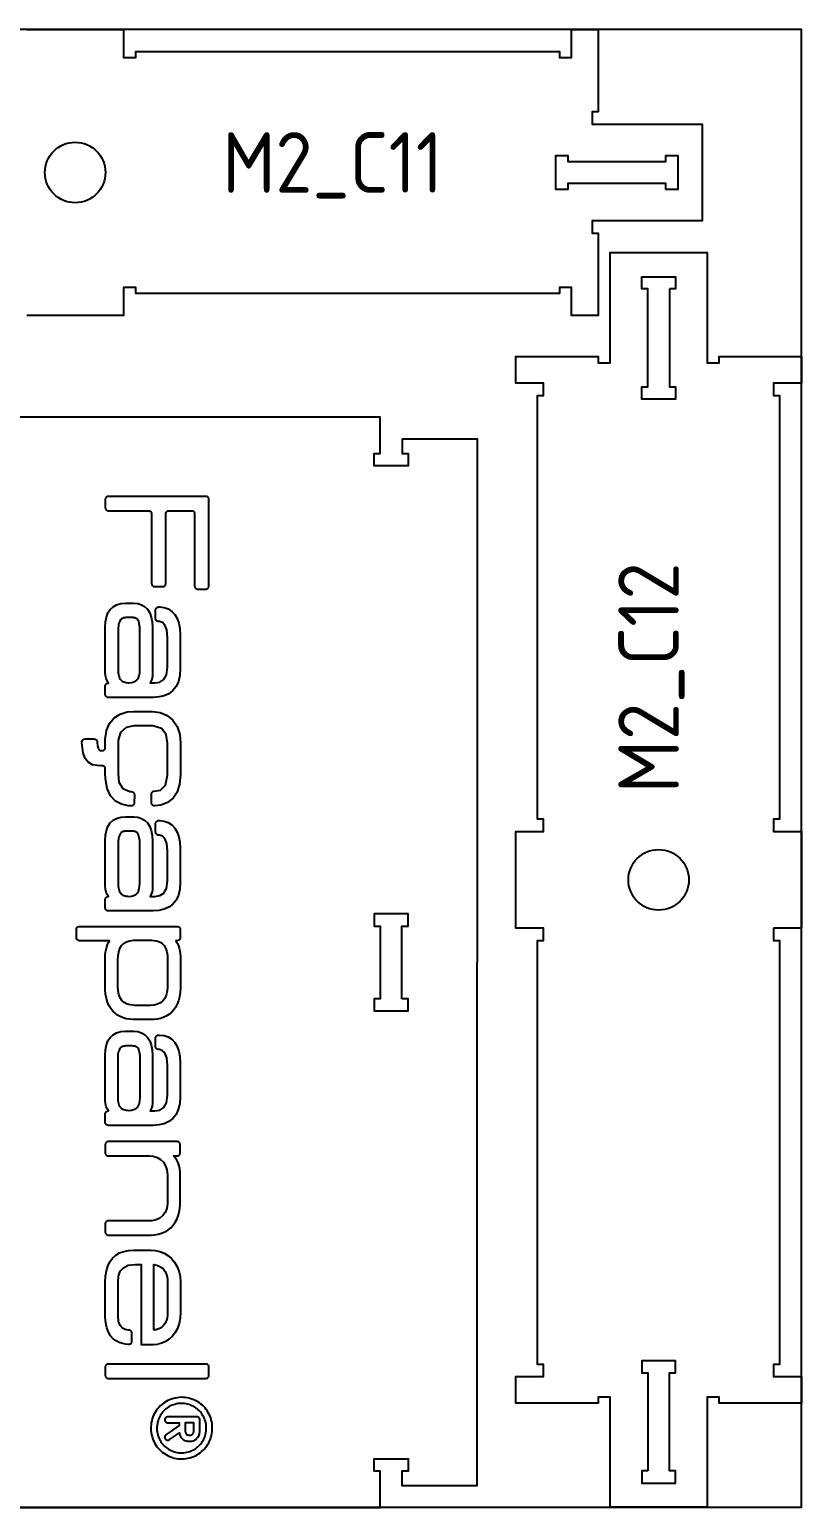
# Model space of a CAD drawing. Header units: millimetres. Extents: x -18174 to 50972, y 6312 to 16778.
# Drawn here: x -3005 to -2368, y 7632 to 8853 of the extents above; entities that cross this region are included whole.
import ezdxf

# ---------------------------------------------------------------- set-up
doc = ezdxf.new("R2010")
doc.units = ezdxf.units.MM
doc.header["$MEASUREMENT"] = 0
for name, color, linetype in [("freeeswerk_LOGO'S_halve dikte plaat", 6, 'Continuous'), ('freeswerk_CODES', 50, 'Continuous'), ('freeswerk_ELEMENTEN', 7, 'Continuous'), ('freeswerk_PLATEN', 3, 'Continuous')]:
    doc.layers.add(name, color=color, linetype=linetype)

msp = doc.modelspace()

# ---------------------------------------------------------------- linework, layer by layer
for centre in [(-2967.7, 8734.5), (-2485.7, 8150.5)]:
    msp.add_circle(centre, 25)
at = {"layer": "freeeswerk_LOGO'S_halve dikte plaat"}
for points in [[(-2870.9, 8455.2), (-2870.5, 8455.1), (-2870.3, 8454.9), (-2870, 8454.8), (-2869.7, 8454.5), (-2869.5, 8454.3), (-2869.3, 8454), (-2869.2, 8453.7), (-2869.1, 8453.4), (-2869, 8453.1), (-2869, 8452.8), (-2869, 8393.1), (-2869, 8392.8), (-2868.9, 8392.5), (-2868.8, 8392.2), (-2868.7, 8391.9), (-2868.5, 8391.6), (-2868.3, 8391.3), (-2868, 8391.1), (-2867.8, 8391), (-2867.5, 8390.8), (-2867.2, 8390.7), (-2866.8, 8390.6), (-2866.5, 8390.6), (-2859.7, 8390.6), (-2859.3, 8390.6), (-2859, 8390.7), (-2858.7, 8390.8), (-2858.4, 8391), (-2858.1, 8391.1), (-2857.9, 8391.3), (-2857.7, 8391.6), (-2857.5, 8391.9), (-2857.4, 8392.2), (-2857.3, 8392.5), (-2857.2, 8392.8), (-2857.2, 8393.1), (-2857.2, 8464.6), (-2857.2, 8464.9), (-2857.3, 8465.3), (-2857.4, 8465.6), (-2857.5, 8465.9), (-2857.7, 8466.1), (-2857.9, 8466.4), (-2858.1, 8466.6), (-2858.4, 8466.8), (-2858.7, 8466.9), (-2859, 8467), (-2859.3, 8467.1), (-2859.7, 8467.1), (-2940.3, 8467.1), (-2940.6, 8467.1), (-2941, 8467), (-2941.3, 8466.9), (-2941.6, 8466.8), (-2941.8, 8466.6), (-2942.1, 8466.4), (-2942.3, 8466.1), (-2942.5, 8465.9), (-2942.6, 8465.6), (-2942.7, 8465.3), (-2942.8, 8465), (-2942.8, 8464.6), (-2942.8, 8457.8), (-2942.8, 8457.5), (-2942.7, 8457.1), (-2942.6, 8456.8), (-2942.5, 8456.5), (-2942.3, 8456.3), (-2942.1, 8456), (-2941.8, 8455.8), (-2941.6, 8455.6), (-2941.3, 8455.5), (-2941, 8455.4), (-2940.6, 8455.3), (-2940.3, 8455.3), (-2907.1, 8455.3), (-2906.8, 8455.3), (-2906.5, 8455.2), (-2906.1, 8455.1), (-2905.9, 8454.9), (-2905.6, 8454.8), (-2905.3, 8454.5), (-2905.1, 8454.3), (-2904.9, 8454), (-2904.8, 8453.7), (-2904.7, 8453.4), (-2904.6, 8453.1), (-2904.6, 8452.8), (-2904.6, 8395.1), (-2904.6, 8394.8), (-2904.5, 8394.5), (-2904.4, 8394.2), (-2904.3, 8393.9), (-2904.1, 8393.6), (-2903.9, 8393.4), (-2903.6, 8393.2), (-2903.4, 8393), (-2903.1, 8392.8), (-2902.8, 8392.7), (-2902.4, 8392.7), (-2902.1, 8392.6), (-2895.3, 8392.6), (-2894.9, 8392.7), (-2894.6, 8392.7), (-2894.3, 8392.8), (-2894, 8393), (-2893.7, 8393.2), (-2893.5, 8393.4), (-2893.3, 8393.6), (-2893.1, 8393.9), (-2893, 8394.2), (-2892.9, 8394.5), (-2892.8, 8394.8), (-2892.8, 8395.1), (-2892.8, 8452.8), (-2892.7, 8453.1), (-2892.7, 8453.4), (-2892.6, 8453.7), (-2892.4, 8454), (-2892.2, 8454.3), (-2892, 8454.6), (-2891.8, 8454.8), (-2891.5, 8454.9), (-2891.2, 8455.1), (-2890.9, 8455.2), (-2890.6, 8455.3), (-2890.3, 8455.3), (-2871.5, 8455.3), (-2871.2, 8455.3)], [(-2894.1, 8302.5), (-2898.4, 8301.5), (-2903.2, 8301.2), (-2940.3, 8301.2), (-2940.6, 8301.2), (-2941, 8301.2), (-2941.3, 8301.4), (-2941.6, 8301.5), (-2941.8, 8301.7), (-2942.1, 8301.9), (-2942.3, 8302.1), (-2942.5, 8302.4), (-2942.6, 8302.7), (-2942.7, 8303), (-2942.8, 8303.3), (-2942.8, 8303.7), (-2942.8, 8310.5), (-2942.8, 8310.8), (-2942.7, 8311.2), (-2942.6, 8311.5), (-2942.5, 8311.8), (-2942.3, 8312), (-2942.1, 8312.3), (-2941.8, 8312.5), (-2941.6, 8312.7), (-2941.3, 8312.8), (-2941, 8312.9), (-2940.6, 8313), (-2940.3, 8313), (-2941.3, 8314.7), (-2942.1, 8316.7), (-2942.6, 8319), (-2942.8, 8321.9), (-2942.8, 8359.2), (-2942.6, 8363.6), (-2941.9, 8367.5), (-2940.6, 8370.9), (-2938.8, 8373.8), (-2936.4, 8376), (-2933.5, 8377.6), (-2930.1, 8378.6), (-2926.2, 8378.9), (-2919.1, 8378.9), (-2915.9, 8378.6), (-2912.9, 8377.6), (-2910.3, 8376.1), (-2908, 8373.9), (-2906.1, 8371), (-2904.8, 8367.5), (-2904, 8363.5), (-2903.7, 8358.8), (-2903.7, 8322.3), (-2903.8, 8319.5), (-2904.2, 8317), (-2904.9, 8314.9), (-2905.7, 8313.1), (-2901.9, 8313.1), (-2897.8, 8313.8), (-2894.5, 8315.9), (-2892.3, 8319.8), (-2891.4, 8325.8), (-2891.4, 8350.7), (-2892, 8356.9), (-2893.5, 8360.9), (-2895.6, 8363), (-2898.1, 8363.7), (-2898.7, 8363.7), (-2899, 8363.7), (-2899.3, 8363.8), (-2899.6, 8363.9), (-2899.9, 8364), (-2900.2, 8364.2), (-2900.4, 8364.4), (-2900.7, 8364.7), (-2900.8, 8364.9), (-2901, 8365.2), (-2901.1, 8365.5), (-2901.2, 8365.9), (-2901.2, 8366.2), (-2901.2, 8373.3), (-2901.2, 8373.6), (-2901.1, 8373.9), (-2901, 8374.2), (-2900.8, 8374.5), (-2900.7, 8374.8), (-2900.4, 8375), (-2900.2, 8375.2), (-2899.9, 8375.4), (-2899.6, 8375.6), (-2899.3, 8375.7), (-2899, 8375.7), (-2898.7, 8375.8), (-2898.1, 8375.8), (-2894.3, 8375.4), (-2890.9, 8374.2), (-2887.9, 8372.2), (-2885.4, 8369.5), (-2883.4, 8366.2), (-2882, 8362.3), (-2881.2, 8357.9), (-2880.9, 8353), (-2880.9, 8325), (-2881.3, 8319.2), (-2882.4, 8314.3), (-2884.3, 8310.1), (-2887, 8306.8), (-2890.2, 8304.2)], [(-2929.5, 8315.1), (-2928.9, 8314.6), (-2928.2, 8314.2), (-2927.4, 8313.9), (-2926.5, 8313.6), (-2925.5, 8313.4), (-2924.5, 8313.3), (-2923.3, 8313.2), (-2921, 8313.4), (-2919.2, 8313.9), (-2917.7, 8314.8), (-2916.5, 8315.9), (-2915.5, 8317.4), (-2914.9, 8319.3), (-2914.4, 8321.5), (-2914.2, 8324.2), (-2914.2, 8325.6), (-2914.2, 8356), (-2914.2, 8357.5), (-2914.3, 8359.1), (-2914.5, 8360.5), (-2914.7, 8361.8), (-2914.9, 8362.8), (-2915.2, 8363.8), (-2915.6, 8364.5), (-2915.9, 8365.1), (-2916.3, 8365.6), (-2916.8, 8366), (-2917.2, 8366.3), (-2917.8, 8366.5), (-2918.4, 8366.7), (-2919.1, 8366.9), (-2919.8, 8367), (-2920.7, 8367), (-2921.2, 8367), (-2925.3, 8367), (-2925.8, 8367), (-2926.6, 8366.9), (-2927.3, 8366.8), (-2928, 8366.7), (-2928.6, 8366.4), (-2929.1, 8366.1), (-2929.6, 8365.8), (-2930, 8365.3), (-2930.5, 8364.8), (-2930.9, 8364.2), (-2931.2, 8363.4), (-2931.5, 8362.4), (-2931.8, 8361.3), (-2932, 8360.1), (-2932.2, 8358.7), (-2932.3, 8357.1), (-2932.3, 8355.7), (-2932.3, 8324.2), (-2932.2, 8322.7), (-2932.1, 8321.3), (-2931.9, 8320.1), (-2931.7, 8319), (-2931.3, 8318), (-2931, 8317.1), (-2930.5, 8316.3), (-2930, 8315.7)], [(-2903.7, 8289.5), (-2897.5, 8288.6), (-2891.8, 8286.2), (-2887.1, 8282.4), (-2883.5, 8277.2), (-2881.3, 8270.5), (-2880.7, 8263.4), (-2880.7, 8237.2), (-2881.4, 8229.5), (-2883.5, 8223), (-2886.8, 8218), (-2891.3, 8214.3), (-2896.8, 8212.1), (-2902, 8211.7), (-2902.4, 8211.7), (-2902.7, 8211.7), (-2903.1, 8211.8), (-2903.4, 8212), (-2903.7, 8212.1), (-2903.9, 8212.4), (-2904.2, 8212.6), (-2904.4, 8212.9), (-2904.5, 8213.2), (-2904.6, 8213.5), (-2904.7, 8213.8), (-2904.7, 8214.2), (-2904.7, 8221.2), (-2904.7, 8221.5), (-2904.7, 8221.8), (-2904.6, 8222), (-2904.5, 8222.3), (-2904.3, 8222.6), (-2904.1, 8222.8), (-2903.9, 8223), (-2903.7, 8223.2), (-2903.5, 8223.4), (-2903.2, 8223.5), (-2902.9, 8223.6), (-2902.6, 8223.6), (-2897.2, 8224.5), (-2893.1, 8228.6), (-2891.4, 8236.9), (-2891.3, 8243.5), (-2891.3, 8263.4), (-2892.5, 8270.5), (-2896.4, 8275.5), (-2903.5, 8277.6), (-2907.7, 8277.7), (-2919.3, 8277.7), (-2925.5, 8276.4), (-2930.2, 8272.1), (-2932.2, 8265.8), (-2932.3, 8259.8), (-2932.3, 8238.4), (-2931.5, 8231.3), (-2928.3, 8225.8), (-2922.5, 8223.5), (-2921.2, 8223.4), (-2920.9, 8223.4), (-2920.6, 8223.3), (-2920.3, 8223.2), (-2920, 8223), (-2919.8, 8222.8), (-2919.5, 8222.6), (-2919.3, 8222.4), (-2919.1, 8222.1), (-2919, 8221.8), (-2918.9, 8221.5), (-2918.9, 8221.2), (-2918.8, 8220.9), (-2918.9, 8214), (-2919, 8213.7), (-2919, 8213.4), (-2919.1, 8213.1), (-2919.3, 8212.8), (-2919.5, 8212.5), (-2919.7, 8212.3), (-2920, 8212), (-2920.3, 8211.9), (-2920.6, 8211.7), (-2920.9, 8211.6), (-2921.2, 8211.6), (-2921.5, 8211.6), (-2924, 8211.7), (-2929.4, 8212.9), (-2934.3, 8215.6), (-2938.4, 8219.9), (-2941.2, 8226), (-2942.7, 8234), (-2942.8, 8238.6), (-2942.8, 8242.2), (-2942.8, 8242.5), (-2942.9, 8242.8), (-2943, 8243.1), (-2943.2, 8243.4), (-2943.3, 8243.7), (-2943.6, 8244), (-2943.8, 8244.2), (-2944.1, 8244.4), (-2944.4, 8244.5), (-2944.7, 8244.6), (-2945, 8244.7), (-2945.3, 8244.7), (-2946.5, 8244.7), (-2949.2, 8244.8), (-2953.3, 8245.6), (-2956.9, 8247.6), (-2959.5, 8250.8), (-2961.2, 8255.4), (-2962, 8261.4), (-2962.1, 8264.3), (-2962.1, 8264.6), (-2962, 8265), (-2961.9, 8265.3), (-2961.8, 8265.6), (-2961.6, 8265.9), (-2961.4, 8266.1), (-2961.1, 8266.3), (-2960.9, 8266.5), (-2960.6, 8266.7), (-2960.3, 8266.8), (-2959.9, 8266.8), (-2959.6, 8266.9), (-2952, 8266.9), (-2951.6, 8266.8), (-2951.3, 8266.8), (-2951, 8266.7), (-2950.7, 8266.5), (-2950.5, 8266.3), (-2950.2, 8266.1), (-2950, 8265.9), (-2949.8, 8265.6), (-2949.7, 8265.3), (-2949.6, 8265), (-2949.5, 8264.7), (-2949.5, 8264.4), (-2949.5, 8263.9), (-2949.2, 8261.1), (-2948.8, 8259.2), (-2948.2, 8258.1), (-2947.6, 8257.6), (-2946.8, 8257.3), (-2945.8, 8257.2), (-2945.3, 8257.2), (-2945, 8257.3), (-2944.7, 8257.3), (-2944.4, 8257.4), (-2944.1, 8257.6), (-2943.8, 8257.8), (-2943.6, 8258), (-2943.3, 8258.2), (-2943.2, 8258.5), (-2943, 8258.8), (-2942.9, 8259.1), (-2942.8, 8259.4), (-2942.8, 8259.7), (-2942.8, 8263.2), (-2942.8, 8266.4), (-2941.7, 8273.7), (-2939.3, 8279.7), (-2935.5, 8284.3), (-2930.6, 8287.4), (-2924.7, 8289.1), (-2919.3, 8289.5), (-2907.5, 8289.5)], [(-2894.1, 8126.2), (-2898.5, 8125.2), (-2903.2, 8124.9), (-2940.3, 8124.9), (-2940.7, 8124.9), (-2941, 8124.9), (-2941.3, 8125), (-2941.6, 8125.2), (-2941.8, 8125.4), (-2942.1, 8125.6), (-2942.3, 8125.8), (-2942.5, 8126.1), (-2942.6, 8126.4), (-2942.7, 8126.7), (-2942.8, 8127), (-2942.8, 8127.4), (-2942.8, 8134.2), (-2942.8, 8134.5), (-2942.7, 8134.8), (-2942.6, 8135.2), (-2942.5, 8135.5), (-2942.3, 8135.7), (-2942.1, 8136), (-2941.8, 8136.2), (-2941.6, 8136.4), (-2941.3, 8136.5), (-2941, 8136.6), (-2940.7, 8136.7), (-2940.3, 8136.7), (-2941.3, 8138.4), (-2942.1, 8140.4), (-2942.6, 8142.7), (-2942.8, 8145.6), (-2942.8, 8182.9), (-2942.6, 8187.3), (-2941.9, 8191.2), (-2940.6, 8194.6), (-2938.8, 8197.5), (-2936.4, 8199.7), (-2933.5, 8201.3), (-2930.1, 8202.2), (-2926.2, 8202.5), (-2919.1, 8202.5), (-2915.9, 8202.3), (-2912.9, 8201.3), (-2910.3, 8199.8), (-2908, 8197.6), (-2906.1, 8194.7), (-2904.8, 8191.2), (-2904, 8187.2), (-2903.7, 8182.5), (-2903.7, 8146), (-2903.8, 8143.2), (-2904.2, 8140.7), (-2904.9, 8138.6), (-2905.7, 8136.8), (-2901.9, 8136.8), (-2897.8, 8137.5), (-2894.5, 8139.6), (-2892.3, 8143.5), (-2891.5, 8149.5), (-2891.5, 8174.4), (-2892.1, 8180.6), (-2893.5, 8184.6), (-2895.6, 8186.7), (-2898.1, 8187.4), (-2898.7, 8187.4), (-2899, 8187.4), (-2899.3, 8187.5), (-2899.6, 8187.6), (-2899.9, 8187.7), (-2900.2, 8187.9), (-2900.5, 8188.1), (-2900.7, 8188.4), (-2900.9, 8188.6), (-2901, 8188.9), (-2901.1, 8189.2), (-2901.2, 8189.6), (-2901.2, 8189.9), (-2901.2, 8197), (-2901.2, 8197.3), (-2901.1, 8197.6), (-2901, 8197.9), (-2900.9, 8198.2), (-2900.7, 8198.5), (-2900.5, 8198.7), (-2900.2, 8198.9), (-2899.9, 8199.1), (-2899.6, 8199.3), (-2899.3, 8199.4), (-2899, 8199.4), (-2898.7, 8199.5), (-2898.1, 8199.5), (-2894.3, 8199.1), (-2890.9, 8197.9), (-2887.9, 8195.9), (-2885.4, 8193.2), (-2883.5, 8189.9), (-2882.1, 8186), (-2881.2, 8181.6), (-2880.9, 8176.7), (-2880.9, 8148.7), (-2881.3, 8142.9), (-2882.4, 8138), (-2884.3, 8133.8), (-2887, 8130.5), (-2890.3, 8127.9)], [(-2914.5, 8145.2), (-2914.2, 8147.9), (-2914.2, 8149.3), (-2914.2, 8179.7), (-2914.3, 8181.2), (-2914.3, 8182.8), (-2914.5, 8184.2), (-2914.7, 8185.5), (-2915, 8186.5), (-2915.3, 8187.4), (-2915.6, 8188.2), (-2916, 8188.8), (-2916.3, 8189.3), (-2916.8, 8189.7), (-2917.2, 8190), (-2917.8, 8190.2), (-2918.4, 8190.4), (-2919.1, 8190.6), (-2919.9, 8190.7), (-2920.7, 8190.7), (-2921.2, 8190.7), (-2925.3, 8190.7), (-2925.8, 8190.7), (-2926.6, 8190.6), (-2927.3, 8190.5), (-2928, 8190.4), (-2928.6, 8190.1), (-2929.1, 8189.8), (-2929.6, 8189.5), (-2930.1, 8189), (-2930.5, 8188.5), (-2930.9, 8187.9), (-2931.2, 8187.1), (-2931.6, 8186.1), (-2931.8, 8185), (-2932, 8183.8), (-2932.2, 8182.4), (-2932.3, 8180.8), (-2932.3, 8179.4), (-2932.3, 8147.9), (-2932.2, 8146.4), (-2932.1, 8145), (-2931.9, 8143.8), (-2931.7, 8142.7), (-2931.3, 8141.7), (-2931, 8140.8), (-2930.5, 8140), (-2930, 8139.4), (-2929.5, 8138.8), (-2928.9, 8138.3), (-2928.2, 8137.9), (-2927.4, 8137.6), (-2926.5, 8137.3), (-2925.6, 8137.1), (-2924.5, 8137), (-2923.3, 8136.9), (-2921.1, 8137.1), (-2919.2, 8137.6), (-2917.7, 8138.5), (-2916.5, 8139.6), (-2915.5, 8141.1), (-2914.9, 8143)], [(-2902.5, 8035.2), (-2905.1, 8035.1), (-2906, 8035.1), (-2918.2, 8035.1), (-2920.2, 8035.1), (-2922.9, 8035.4), (-2925.5, 8035.8), (-2928, 8036.6), (-2930.4, 8037.6), (-2932.6, 8038.8), (-2934.7, 8040.4), (-2936.6, 8042.2), (-2938.3, 8044.4), (-2939.8, 8046.9), (-2941, 8049.6), (-2941.9, 8052.7), (-2942.6, 8056.2), (-2942.9, 8059.9), (-2943, 8062.4), (-2943, 8084.7), (-2942.9, 8086.1), (-2942.8, 8088.5), (-2942.6, 8090.8), (-2942.2, 8093), (-2941.6, 8095.1), (-2940.9, 8097.1), (-2940.1, 8098.9), (-2939.3, 8100.3), (-2964.2, 8100.3), (-2964.5, 8100.3), (-2964.8, 8100.4), (-2965.1, 8100.5), (-2965.4, 8100.6), (-2965.7, 8100.8), (-2965.9, 8101), (-2966.2, 8101.3), (-2966.3, 8101.6), (-2966.5, 8101.9), (-2966.6, 8102.2), (-2966.7, 8102.5), (-2966.7, 8102.8), (-2966.7, 8109.6), (-2966.7, 8110), (-2966.6, 8110.3), (-2966.5, 8110.6), (-2966.3, 8110.9), (-2966.2, 8111.2), (-2965.9, 8111.4), (-2965.7, 8111.6), (-2965.4, 8111.8), (-2965.1, 8111.9), (-2964.8, 8112.1), (-2964.5, 8112.1), (-2964.2, 8112.1), (-2963.3, 8112.1), (-2883.4, 8112.1), (-2883.1, 8112.1), (-2882.8, 8112.1), (-2882.5, 8111.9), (-2882.2, 8111.8), (-2881.9, 8111.6), (-2881.7, 8111.4), (-2881.4, 8111.2), (-2881.3, 8110.9), (-2881.1, 8110.6), (-2881, 8110.3), (-2880.9, 8110), (-2880.9, 8109.6), (-2880.9, 8102.8), (-2880.9, 8102.5), (-2881, 8102.2), (-2881.1, 8101.8), (-2881.3, 8101.6), (-2881.4, 8101.3), (-2881.7, 8101), (-2881.9, 8100.8), (-2882.2, 8100.6), (-2882.5, 8100.5), (-2882.8, 8100.4), (-2883.1, 8100.3), (-2883.4, 8100.3), (-2884.5, 8100.3), (-2884.2, 8099.6), (-2883.2, 8097.9), (-2882.4, 8096), (-2881.8, 8094), (-2881.3, 8091.8), (-2880.9, 8089.6), (-2880.7, 8087.1), (-2880.7, 8085.2), (-2880.7, 8063.1), (-2880.7, 8061.6), (-2880.9, 8057.6), (-2881.4, 8054), (-2882.3, 8050.7), (-2883.4, 8047.8), (-2884.8, 8045.2), (-2886.4, 8042.9), (-2888.2, 8040.9), (-2890.3, 8039.3), (-2892.5, 8037.9), (-2894.9, 8036.9), (-2897.3, 8036.1), (-2899.9, 8035.5)], [(-2892, 8091.2), (-2891.7, 8089.6), (-2891.5, 8087.8), (-2891.4, 8085.9), (-2891.3, 8084.4), (-2891.3, 8063.6), (-2891.4, 8062.1), (-2891.7, 8058.5), (-2892.5, 8055.3), (-2893.6, 8052.7), (-2895.2, 8050.6), (-2897.2, 8049), (-2899.6, 8047.8), (-2902.4, 8047.1), (-2905.4, 8046.9), (-2918.3, 8046.9), (-2921.9, 8047.2), (-2924.8, 8048), (-2927.2, 8049.3), (-2929.1, 8051), (-2930.5, 8053.2), (-2931.5, 8055.9), (-2932.1, 8059), (-2932.4, 8062.6), (-2932.4, 8063.8), (-2932.4, 8084.5), (-2932.2, 8087.6), (-2931.7, 8091), (-2930.8, 8093.9), (-2929.4, 8096.2), (-2927.7, 8098), (-2925.4, 8099.3), (-2922.7, 8100.2), (-2919.5, 8100.6), (-2918, 8100.7), (-2905.6, 8100.7), (-2904.4, 8100.6), (-2902.6, 8100.5), (-2900.9, 8100.2), (-2899.5, 8099.9), (-2898.1, 8099.4), (-2897, 8098.8), (-2895.9, 8098.1), (-2895, 8097.2), (-2894.2, 8096.3), (-2893.5, 8095.3), (-2892.9, 8094.1), (-2892.4, 8092.7)], [(-2884.4, 7956.8), (-2887, 7953.5), (-2890.3, 7950.9), (-2894.1, 7949.2), (-2898.5, 7948.2), (-2903.2, 7947.8), (-2940.3, 7947.8), (-2940.7, 7947.9), (-2941, 7947.9), (-2941.3, 7948), (-2941.6, 7948.2), (-2941.9, 7948.4), (-2942.1, 7948.6), (-2942.3, 7948.8), (-2942.5, 7949.1), (-2942.6, 7949.4), (-2942.8, 7949.7), (-2942.8, 7950), (-2942.8, 7950.3), (-2942.8, 7957.2), (-2942.8, 7957.5), (-2942.8, 7957.8), (-2942.6, 7958.1), (-2942.5, 7958.4), (-2942.3, 7958.7), (-2942.1, 7959), (-2941.9, 7959.2), (-2941.6, 7959.4), (-2941.3, 7959.5), (-2941, 7959.6), (-2940.7, 7959.7), (-2940.3, 7959.7), (-2941.3, 7961.4), (-2942.1, 7963.4), (-2942.7, 7965.7), (-2942.8, 7968.6), (-2942.8, 8005.8), (-2942.6, 8010.3), (-2941.9, 8014.2), (-2940.6, 8017.6), (-2938.8, 8020.5), (-2936.4, 8022.7), (-2933.5, 8024.3), (-2930.1, 8025.2), (-2926.2, 8025.5), (-2919.1, 8025.5), (-2915.9, 8025.2), (-2913, 8024.3), (-2910.3, 8022.8), (-2908, 8020.5), (-2906.1, 8017.7), (-2904.8, 8014.2), (-2904, 8010.2), (-2903.7, 8005.5), (-2903.7, 7969), (-2903.8, 7966.2), (-2904.2, 7963.7), (-2904.9, 7961.6), (-2905.8, 7959.8), (-2901.9, 7959.8), (-2897.8, 7960.5), (-2894.5, 7962.6), (-2892.3, 7966.5), (-2891.5, 7972.5), (-2891.5, 7997.4), (-2892.1, 8003.6), (-2893.6, 8007.6), (-2895.7, 8009.7), (-2898.1, 8010.4), (-2898.7, 8010.4), (-2899, 8010.4), (-2899.3, 8010.5), (-2899.7, 8010.6), (-2899.9, 8010.7), (-2900.2, 8010.9), (-2900.5, 8011.1), (-2900.7, 8011.3), (-2900.9, 8011.6), (-2901, 8011.9), (-2901.1, 8012.2), (-2901.2, 8012.5), (-2901.2, 8012.9), (-2901.2, 8019.9), (-2901.2, 8020.3), (-2901.1, 8020.6), (-2901, 8020.9), (-2900.9, 8021.2), (-2900.7, 8021.5), (-2900.5, 8021.7), (-2900.2, 8021.9), (-2899.9, 8022.1), (-2899.7, 8022.3), (-2899.3, 8022.4), (-2899, 8022.4), (-2898.7, 8022.4), (-2898.1, 8022.4), (-2894.3, 8022), (-2890.9, 8020.8), (-2887.9, 8018.9), (-2885.4, 8016.2), (-2883.5, 8012.9), (-2882.1, 8009), (-2881.2, 8004.6), (-2880.9, 7999.7), (-2880.9, 7971.7), (-2881.3, 7965.9), (-2882.5, 7961)], [(-2930.5, 8011.5), (-2930.1, 8012), (-2929.6, 8012.5), (-2929.1, 8012.8), (-2928.6, 8013.1), (-2928, 8013.3), (-2927.3, 8013.5), (-2926.6, 8013.6), (-2925.8, 8013.7), (-2925.4, 8013.7), (-2921.2, 8013.7), (-2920.8, 8013.7), (-2919.9, 8013.6), (-2919.1, 8013.6), (-2918.4, 8013.4), (-2917.8, 8013.2), (-2917.3, 8013), (-2916.8, 8012.6), (-2916.4, 8012.3), (-2916, 8011.8), (-2915.6, 8011.2), (-2915.3, 8010.4), (-2915, 8009.5), (-2914.7, 8008.4), (-2914.5, 8007.1), (-2914.3, 8005.7), (-2914.3, 8004), (-2914.2, 8002.5), (-2914.2, 7972.3), (-2914.3, 7970.9), (-2914.5, 7968.2), (-2914.9, 7966), (-2915.6, 7964.1), (-2916.5, 7962.6), (-2917.7, 7961.4), (-2919.2, 7960.6), (-2921.1, 7960.1), (-2923.3, 7959.9), (-2924.5, 7960), (-2925.6, 7960.1), (-2926.5, 7960.3), (-2927.4, 7960.6), (-2928.2, 7960.9), (-2928.9, 7961.3), (-2929.5, 7961.8), (-2930.1, 7962.4), (-2930.5, 7963), (-2931, 7963.8), (-2931.4, 7964.6), (-2931.7, 7965.6), (-2931.9, 7966.8), (-2932.1, 7968), (-2932.3, 7969.4), (-2932.3, 7970.9), (-2932.3, 8002.4), (-2932.3, 8003.7), (-2932.2, 8005.3), (-2932.1, 8006.8), (-2931.8, 8008), (-2931.6, 8009.1), (-2931.2, 8010), (-2930.9, 8010.8)], [(-2897.7, 7871.2), (-2900.8, 7869.8), (-2904.5, 7869.1), (-2906.9, 7869), (-2940.4, 7869), (-2940.7, 7869), (-2941, 7869), (-2941.3, 7868.9), (-2941.6, 7868.7), (-2941.9, 7868.5), (-2942.1, 7868.3), (-2942.3, 7868.1), (-2942.5, 7867.8), (-2942.7, 7867.5), (-2942.8, 7867.2), (-2942.8, 7866.9), (-2942.9, 7866.5), (-2942.9, 7859.7), (-2942.8, 7859.4), (-2942.8, 7859.1), (-2942.7, 7858.8), (-2942.5, 7858.5), (-2942.3, 7858.2), (-2942.1, 7857.9), (-2941.9, 7857.7), (-2941.6, 7857.5), (-2941.3, 7857.4), (-2941, 7857.3), (-2940.7, 7857.2), (-2940.4, 7857.2), (-2907.4, 7857.2), (-2905.1, 7857.3), (-2902.1, 7857.5), (-2899.2, 7858.1), (-2896.3, 7858.9), (-2893.7, 7860), (-2891.1, 7861.4), (-2888.8, 7863.2), (-2886.8, 7865.4), (-2885, 7867.9), (-2883.5, 7870.7), (-2882.3, 7874), (-2881.5, 7877.6), (-2881, 7881.6), (-2880.9, 7884.6), (-2880.9, 7906.9), (-2881, 7909.1), (-2881.3, 7911.9), (-2881.8, 7914.5), (-2882.6, 7916.9), (-2883.7, 7919), (-2885, 7920.9), (-2886.5, 7922.6), (-2883.4, 7922.6), (-2883.1, 7922.6), (-2882.8, 7922.7), (-2882.5, 7922.8), (-2882.2, 7922.9), (-2881.9, 7923.1), (-2881.7, 7923.3), (-2881.5, 7923.5), (-2881.3, 7923.8), (-2881.1, 7924.1), (-2881, 7924.4), (-2881, 7924.7), (-2880.9, 7925.1), (-2880.9, 7931.9), (-2881, 7932.2), (-2881, 7932.6), (-2881.1, 7932.9), (-2881.3, 7933.2), (-2881.5, 7933.4), (-2881.7, 7933.7), (-2881.9, 7933.9), (-2882.2, 7934.1), (-2882.5, 7934.2), (-2882.8, 7934.3), (-2883.1, 7934.4), (-2883.4, 7934.4), (-2940.3, 7934.4), (-2940.7, 7934.4), (-2941, 7934.3), (-2941.3, 7934.2), (-2941.6, 7934.1), (-2941.9, 7933.9), (-2942.1, 7933.7), (-2942.3, 7933.4), (-2942.5, 7933.2), (-2942.7, 7932.9), (-2942.8, 7932.6), (-2942.8, 7932.2), (-2942.8, 7931.9), (-2942.8, 7925.1), (-2942.8, 7924.7), (-2942.8, 7924.4), (-2942.7, 7924.1), (-2942.5, 7923.8), (-2942.3, 7923.6), (-2942.1, 7923.3), (-2941.9, 7923.1), (-2941.6, 7922.9), (-2941.3, 7922.8), (-2941, 7922.7), (-2940.7, 7922.6), (-2940.3, 7922.6), (-2906.1, 7922.6), (-2903.4, 7922.4), (-2900, 7921.4), (-2897.1, 7919.7), (-2894.8, 7917.4), (-2893, 7914.4), (-2891.9, 7911), (-2891.5, 7907), (-2891.5, 7885.1), (-2891.5, 7883.1), (-2892.1, 7879.3), (-2893.4, 7876), (-2895.2, 7873.3)], [(-2894.7, 7829), (-2893.4, 7827.3), (-2892.4, 7825.2), (-2891.7, 7822.9), (-2891.4, 7820.4), (-2891.4, 7819.1), (-2891.4, 7793.2), (-2891.4, 7791.4), (-2891.8, 7788.6), (-2892.6, 7786.1), (-2893.7, 7784), (-2895.1, 7782.2), (-2896.7, 7780.8), (-2898.7, 7779.8), (-2900.9, 7779), (-2902.7, 7778.9), (-2902.7, 7832.9), (-2900.3, 7832.4), (-2898.2, 7831.6), (-2896.3, 7830.5)], [(-2905.1, 7697.5), (-2905.1, 7695.8), (-2904.9, 7694.2), (-2904.6, 7692.6), (-2904.2, 7691), (-2903.8, 7689.5), (-2903.2, 7688), (-2902.5, 7686.5), (-2901.8, 7685.1), (-2901, 7683.8), (-2900.1, 7682.5), (-2899.1, 7681.3), (-2898, 7680.2), (-2896.9, 7679.1), (-2895.7, 7678.1), (-2894.5, 7677.1), (-2893.2, 7676.3), (-2891.8, 7675.5), (-2890.4, 7674.8), (-2888.9, 7674.2), (-2887.4, 7673.6), (-2885.8, 7673.2), (-2884.3, 7672.9), (-2882.6, 7672.6), (-2881, 7672.5), (-2879.3, 7672.5), (-2877.7, 7672.6), (-2876.1, 7672.7), (-2874.5, 7673), (-2872.9, 7673.4), (-2871.3, 7673.9), (-2869.8, 7674.5), (-2868.4, 7675.1), (-2867, 7675.9), (-2865.7, 7676.7), (-2864.4, 7677.6), (-2863.2, 7678.5), (-2862, 7679.6), (-2860.9, 7680.7), (-2859.9, 7681.9), (-2859, 7683.2), (-2858.1, 7684.5), (-2857.3, 7685.8), (-2856.6, 7687.2), (-2856, 7688.7), (-2855.5, 7690.2), (-2855.1, 7691.8), (-2854.7, 7693.4), (-2854.5, 7695), (-2854.4, 7696.6), (-2854.4, 7698.3), (-2854.4, 7699.9), (-2854.6, 7701.6), (-2854.9, 7703.2), (-2855.3, 7704.8), (-2855.7, 7706.3), (-2856.3, 7707.8), (-2857, 7709.2), (-2857.7, 7710.6), (-2858.5, 7712), (-2859.4, 7713.2), (-2860.4, 7714.5), (-2861.5, 7715.6), (-2862.6, 7716.7), (-2863.8, 7717.7), (-2865, 7718.7), (-2866.3, 7719.5), (-2867.7, 7720.3), (-2869.1, 7721), (-2870.6, 7721.6), (-2872.1, 7722.1), (-2873.7, 7722.6), (-2875.2, 7722.9), (-2876.9, 7723.1), (-2878.5, 7723.2), (-2880.2, 7723.3), (-2881.8, 7723.2), (-2883.4, 7723), (-2885, 7722.7), (-2886.6, 7722.4), (-2888.2, 7721.9), (-2889.7, 7721.3), (-2891.1, 7720.7), (-2892.5, 7719.9), (-2893.8, 7719.1), (-2895.1, 7718.2), (-2896.3, 7717.2), (-2897.5, 7716.2), (-2898.6, 7715), (-2899.6, 7713.9), (-2900.5, 7712.6), (-2901.4, 7711.3), (-2902.2, 7709.9), (-2902.9, 7708.5), (-2903.5, 7707.1), (-2904, 7705.5), (-2904.4, 7704), (-2904.8, 7702.4), (-2905, 7700.8), (-2905.1, 7699.1)], [(-2865.8, 7691.3), (-2865.4, 7692.1), (-2865.1, 7692.9), (-2864.9, 7693.8), (-2864.7, 7694.7), (-2864.7, 7695.6), (-2864.7, 7704.7), (-2864.7, 7705), (-2864.8, 7705.4), (-2864.9, 7705.7), (-2865, 7706), (-2865.2, 7706.2), (-2865.4, 7706.5), (-2865.7, 7706.7), (-2866, 7706.9), (-2866.2, 7707), (-2866.6, 7707.1), (-2866.9, 7707.2), (-2867.2, 7707.2), (-2891.2, 7707.2), (-2891.5, 7707.2), (-2891.8, 7707.1), (-2892.1, 7707), (-2892.4, 7706.9), (-2892.7, 7706.7), (-2892.9, 7706.5), (-2893.1, 7706.2), (-2893.3, 7706), (-2893.5, 7705.7), (-2893.6, 7705.4), (-2893.6, 7705.1), (-2893.7, 7704.7), (-2893.6, 7704.4), (-2893.6, 7704.1), (-2893.5, 7703.8), (-2893.3, 7703.5), (-2893.1, 7703.2), (-2892.9, 7703), (-2892.7, 7702.7), (-2892.4, 7702.6), (-2892.1, 7702.4), (-2891.8, 7702.3), (-2891.5, 7702.2), (-2891.2, 7702.2), (-2881.7, 7702.2), (-2881.7, 7700.1), (-2888.4, 7695.4), (-2892.6, 7692.5), (-2892.8, 7692.3), (-2892.9, 7692.2), (-2893, 7692.1), (-2893.2, 7691.9), (-2893.3, 7691.7), (-2893.4, 7691.6), (-2893.5, 7691.4), (-2893.5, 7691.2), (-2893.6, 7691), (-2893.6, 7690.8), (-2893.6, 7690.6), (-2893.6, 7690.4), (-2893.6, 7689.9), (-2893.5, 7689.5), (-2893.3, 7689.1), (-2893, 7688.7), (-2892.7, 7688.4), (-2892.3, 7688.2), (-2891.9, 7688), (-2891.4, 7687.9), (-2891, 7687.9), (-2890.5, 7688), (-2890.1, 7688.1), (-2889.7, 7688.4), (-2881.6, 7694.1), (-2881.4, 7693.3), (-2881.2, 7692.4), (-2880.9, 7691.6), (-2880.6, 7690.9), (-2880.1, 7690.2), (-2879.6, 7689.5), (-2879, 7688.9), (-2878.3, 7688.3), (-2877.5, 7687.9), (-2876.7, 7687.5), (-2875.8, 7687.3), (-2874.9, 7687.1), (-2873.9, 7687), (-2872.9, 7687), (-2872, 7687), (-2871.2, 7687.2), (-2870.3, 7687.4), (-2869.5, 7687.7), (-2868.8, 7688.1), (-2868.1, 7688.6), (-2867.4, 7689.2), (-2866.8, 7689.8), (-2866.2, 7690.5)], [(-2869.9, 7694.2), (-2869.8, 7694.6), (-2869.7, 7695), (-2869.7, 7695.5), (-2869.7, 7695.8), (-2869.7, 7702.2), (-2876.7, 7702.2), (-2876.7, 7695.8), (-2876.7, 7695.3), (-2876.6, 7694.3), (-2876.4, 7693.6), (-2876.1, 7693.1), (-2875.8, 7692.7), (-2875.3, 7692.4), (-2874.7, 7692.2), (-2874, 7692), (-2873.1, 7692), (-2872.8, 7692), (-2872.4, 7692), (-2872.1, 7692.1), (-2871.8, 7692.2), (-2871.5, 7692.3), (-2871.2, 7692.5), (-2871, 7692.7), (-2870.7, 7692.9), (-2870.5, 7693.1), (-2870.3, 7693.3), (-2870.1, 7693.6), (-2870, 7693.9)]]:
    msp.add_lwpolyline(points, close=True, dxfattribs=at)
for points in [[(-2922.1, 7767.3), (-2922.4, 7767.1), (-2922.7, 7767), (-2923, 7766.9), (-2923.3, 7766.9), (-2923.7, 7766.9), (-2926.1, 7767.1), (-2928.7, 7767.6), (-2931.3, 7768.5), (-2933.8, 7769.9), (-2936.3, 7771.7), (-2938.4, 7774.1), (-2940.2, 7777.1), (-2941.6, 7780.6), (-2942.5, 7784.7), (-2942.9, 7789.4), (-2942.9, 7818.2), (-2942.6, 7823.2), (-2941.9, 7827.7), (-2940.7, 7831.7), (-2939.1, 7835.2), (-2936.9, 7838.2), (-2934.2, 7840.6), (-2931.1, 7842.5), (-2927.5, 7843.8), (-2923.6, 7844.6), (-2919.3, 7844.8), (-2905.3, 7844.8), (-2901.5, 7844.6), (-2897.8, 7843.7), (-2894.3, 7842.4), (-2891.1, 7840.5), (-2888.2, 7838), (-2885.6, 7835), (-2883.6, 7831.6), (-2882, 7827.6), (-2881, 7823.2), (-2880.7, 7818.4), (-2880.7, 7793.7), (-2881, 7788.7), (-2881.9, 7784.2), (-2883.2, 7780.2), (-2885.1, 7776.7), (-2887.4, 7773.7), (-2890, 7771.3), (-2893, 7769.4), (-2896.1, 7768), (-2899.5, 7767.2)], [(-2922.1, 7767.3), (-2921.8, 7767.4), (-2921.5, 7767.6), (-2921.3, 7767.9), (-2921.1, 7768.2), (-2921, 7768.5), (-2920.9, 7768.8), (-2920.8, 7769.1), (-2920.8, 7769.4), (-2920.8, 7776.3), (-2920.8, 7776.6), (-2920.9, 7776.9), (-2921, 7777.2), (-2921.1, 7777.5), (-2921.3, 7777.8), (-2921.5, 7778), (-2921.8, 7778.2), (-2922.1, 7778.4), (-2922.4, 7778.6), (-2922.7, 7778.7), (-2923, 7778.7), (-2923.3, 7778.8), (-2923.7, 7778.8), (-2926.3, 7779.2), (-2928.6, 7780.4), (-2930.5, 7782.6), (-2931.8, 7785.9), (-2932.3, 7790.5), (-2932.3, 7818.4), (-2931.8, 7823.3), (-2930.5, 7827.4), (-2927.9, 7830.3), (-2923.9, 7832.3), (-2918.2, 7833), (-2913.2, 7833), (-2913.2, 7766.9), (-2903, 7766.9), (-2899.5, 7767.2)], [(-2941.6, 7750.4), (-2941.9, 7750.2), (-2942.1, 7750), (-2942.3, 7749.8), (-2942.5, 7749.5), (-2942.7, 7749.2), (-2942.8, 7748.9), (-2942.8, 7748.6), (-2942.9, 7748.3), (-2942.9, 7741.4), (-2942.8, 7741.1), (-2942.8, 7740.8), (-2942.7, 7740.5), (-2942.5, 7740.2), (-2942.3, 7739.9), (-2942.1, 7739.6), (-2941.9, 7739.4), (-2941.6, 7739.2), (-2941.3, 7739.1), (-2941, 7739), (-2940.7, 7738.9), (-2940.4, 7738.9), (-2859.7, 7738.9), (-2859.4, 7738.9), (-2859.1, 7739), (-2858.8, 7739.1), (-2858.5, 7739.2), (-2858.2, 7739.4), (-2858, 7739.6), (-2857.7, 7739.9), (-2857.6, 7740.2), (-2857.4, 7740.5), (-2857.3, 7740.8), (-2857.2, 7741.1), (-2857.2, 7741.4), (-2857.2, 7748.3), (-2857.2, 7748.6), (-2857.3, 7748.9), (-2857.4, 7749.2), (-2857.6, 7749.5)], [(-2857.6, 7749.5), (-2857.7, 7749.8), (-2858, 7750), (-2858.2, 7750.2), (-2858.5, 7750.4), (-2858.8, 7750.6), (-2859.1, 7750.7), (-2859.4, 7750.7), (-2859.7, 7750.8), (-2940.4, 7750.8), (-2940.7, 7750.7), (-2941, 7750.7), (-2941.3, 7750.6), (-2941.6, 7750.4)], [(-2883.4, 7677.8), (-2882.1, 7677.6), (-2880.8, 7677.5), (-2879.4, 7677.5), (-2878.1, 7677.6), (-2876.7, 7677.7), (-2875.5, 7677.9), (-2874.2, 7678.2), (-2873, 7678.6), (-2871.8, 7679.1), (-2870.6, 7679.6), (-2869.5, 7680.2), (-2868.4, 7680.9), (-2867.4, 7681.6), (-2866.4, 7682.3), (-2865.5, 7683.2), (-2864.6, 7684.1), (-2863.8, 7685), (-2863.1, 7686), (-2862.4, 7687.1), (-2861.8, 7688.2), (-2861.2, 7689.3), (-2860.7, 7690.5), (-2860.3, 7691.7), (-2859.9, 7693), (-2859.7, 7694.2), (-2859.5, 7695.5), (-2859.4, 7696.9), (-2859.4, 7698.2), (-2859.4, 7699.6), (-2859.6, 7700.9), (-2859.8, 7702.2), (-2860.1, 7703.4), (-2860.5, 7704.7), (-2860.9, 7705.9), (-2861.5, 7707), (-2862.1, 7708.1), (-2862.7, 7709.2), (-2863.4, 7710.2), (-2864.2, 7711.2), (-2865.1, 7712.1), (-2866, 7713), (-2866.9, 7713.8), (-2867.9, 7714.6), (-2868.9, 7715.3), (-2870, 7715.9), (-2871.2, 7716.4), (-2872.4, 7716.9), (-2873.6, 7717.4), (-2874.8, 7717.7), (-2876.1, 7718), (-2877.4, 7718.1), (-2878.7, 7718.2), (-2880.1, 7718.3), (-2881.4, 7718.2), (-2882.8, 7718.1), (-2884, 7717.8), (-2885.3, 7717.5), (-2886.5, 7717.2), (-2887.7, 7716.7), (-2888.9, 7716.2), (-2890, 7715.6), (-2891.1, 7714.9), (-2892.1, 7714.2), (-2893.1, 7713.4), (-2894, 7712.6), (-2894.9, 7711.7), (-2895.7, 7710.7), (-2896.4, 7709.7), (-2897.1, 7708.7), (-2897.7, 7707.6), (-2898.3, 7706.5), (-2898.8, 7705.3), (-2899.2, 7704.1), (-2899.6, 7702.8), (-2899.8, 7701.5), (-2900, 7700.2), (-2900.1, 7698.9), (-2900.1, 7697.5), (-2900.1, 7696.2), (-2899.9, 7694.9), (-2899.7, 7693.6), (-2899.4, 7692.3), (-2899, 7691.1), (-2898.6, 7689.9)], [(-2898.6, 7689.9), (-2898, 7688.7), (-2897.4, 7687.6), (-2896.8, 7686.6), (-2896.1, 7685.5), (-2895.3, 7684.6), (-2894.4, 7683.6), (-2893.5, 7682.8), (-2892.6, 7682), (-2891.6, 7681.2), (-2890.6, 7680.5), (-2889.5, 7679.9), (-2888.3, 7679.3), (-2887.1, 7678.8), (-2885.9, 7678.4), (-2884.7, 7678.1), (-2883.4, 7677.8)]]:
    msp.add_lwpolyline(points, dxfattribs=at)
at = {"layer": 'freeswerk_ELEMENTEN'}
for points in [[(-3007.7, 8852.5), (-2927.7, 8852.5), (-2927.7, 8829.5), (-2917.7, 8829.5), (-2917.7, 8834.5), (-2567.7, 8834.5), (-2567.7, 8829.5), (-2557.7, 8829.5), (-2557.7, 8852.5), (-2535.7, 8852.5), (-2535.7, 8784.5), (-2540.7, 8784.5), (-2540.7, 8774.5), (-2449.7, 8774.5), (-2449.7, 8694.5), (-2540.7, 8694.5), (-2540.7, 8684.5), (-2535.7, 8684.5), (-2535.7, 8616.5), (-2557.7, 8616.5), (-2557.7, 8639.5), (-2567.7, 8639.5), (-2567.7, 8634.5), (-2917.7, 8634.5), (-2917.7, 8639.5), (-2927.7, 8639.5), (-2927.7, 8616.5), (-3007.7, 8616.5)], [(-3260.7, 7632.4), (-2715.7, 7632.4), (-2715.7, 7662.4), (-2720.7, 7662.4), (-2720.7, 7672.4), (-2692.7, 7672.4), (-2692.7, 7662.4), (-2697.7, 7662.4), (-2697.7, 7650.4), (-2635.5, 7650.4), (-2635.4, 8514.4), (-2697.6, 8514.4), (-2697.6, 8502.4), (-2692.6, 8502.4), (-2692.6, 8492.4), (-2720.6, 8492.4), (-2720.6, 8502.4), (-2715.6, 8502.4), (-2715.6, 8532.4), (-3260.6, 8532.4)]]:
    msp.add_lwpolyline(points, dxfattribs=at)
for points in [[(-2479.7, 8720.5), (-2479.7, 8725.5), (-2560.7, 8725.5), (-2560.7, 8720.5), (-2570.7, 8720.5), (-2570.7, 8748.5), (-2560.7, 8748.5), (-2560.7, 8743.5), (-2479.7, 8743.5), (-2479.7, 8748.5), (-2469.7, 8748.5), (-2469.7, 8720.5)], [(-2390.7, 8110.5), (-2390.7, 8100.5), (-2385.7, 8100.5), (-2385.7, 7750.5), (-2390.7, 7750.5), (-2390.7, 7740.5), (-2367.7, 7740.5), (-2367.7, 7718.5), (-2435.7, 7718.5), (-2435.7, 7723.5), (-2445.7, 7723.5), (-2445.7, 7632.5), (-2525.7, 7632.5), (-2525.7, 7723.5), (-2535.7, 7723.5), (-2535.7, 7718.5), (-2603.7, 7718.5), (-2603.7, 7740.5), (-2580.7, 7740.5), (-2580.7, 7750.5), (-2585.7, 7750.5), (-2585.7, 8100.5), (-2580.7, 8100.5), (-2580.7, 8110.5), (-2603.7, 8110.5), (-2603.7, 8190.5), (-2580.7, 8190.5), (-2580.7, 8200.5), (-2585.7, 8200.5), (-2585.7, 8550.5), (-2580.7, 8550.5), (-2580.7, 8560.5), (-2603.7, 8560.5), (-2603.7, 8582.5), (-2535.7, 8582.5), (-2535.7, 8577.5), (-2525.7, 8577.5), (-2525.7, 8668.5), (-2445.7, 8668.5), (-2445.7, 8577.5), (-2435.7, 8577.5), (-2435.7, 8582.5), (-2367.7, 8582.5), (-2367.7, 8560.5), (-2390.7, 8560.5), (-2390.7, 8550.5), (-2385.7, 8550.5), (-2385.7, 8200.5), (-2390.7, 8200.5), (-2390.7, 8190.5), (-2367.7, 8190.5), (-2367.7, 8110.5)], [(-2476.7, 8638.5), (-2476.7, 8557.5), (-2471.7, 8557.5), (-2471.7, 8547.5), (-2499.7, 8547.5), (-2499.7, 8557.5), (-2494.7, 8557.5), (-2494.7, 8638.5), (-2499.7, 8638.5), (-2499.7, 8648.5), (-2471.7, 8648.5), (-2471.7, 8638.5)], [(-2697.7, 8052.4), (-2697.7, 8112.4), (-2692.7, 8112.4), (-2692.7, 8122.4), (-2720.7, 8122.4), (-2720.7, 8112.4), (-2715.7, 8112.4), (-2715.7, 8052.4), (-2720.7, 8052.4), (-2720.7, 8042.4), (-2692.7, 8042.4), (-2692.7, 8052.4)], [(-2494.7, 7662.5), (-2499.7, 7662.5), (-2499.7, 7652.5), (-2471.7, 7652.5), (-2471.7, 7662.5), (-2476.7, 7662.5), (-2476.7, 7743.5), (-2471.7, 7743.5), (-2471.7, 7753.5), (-2499.7, 7753.5), (-2499.7, 7743.5), (-2494.7, 7743.5)]]:
    msp.add_lwpolyline(points, close=True, dxfattribs=at)
at = {"layer": 'freeswerk_PLATEN'}
msp.add_lwpolyline([(-4807.7, 7632.5), (-2367.7, 7632.5), (-2367.7, 8852.5), (-4807.7, 8852.5)], close=True, dxfattribs=at)

# ---------------------------------------------------------------- texts
at = {"layer": 'freeswerk_CODES', "insert": (-2846.1, 8767.8), "char_height": 50, "attachment_point": 1}
msp.add_mtext_dynamic_manual_height_columns('{\\Fiso|c0;M2_C11}', width=318.081, gutter_width=1456.3, heights=[0], dxfattribs=at)
at = {"layer": 'freeswerk_CODES', "insert": (-2519, 8222.1), "char_height": 50, "attachment_point": 1, "rotation": 90}
msp.add_mtext_dynamic_manual_height_columns('{\\Fiso|c0;M2_C12}', width=318.081, gutter_width=1456.3, heights=[0], dxfattribs=at)

doc.saveas('drawing.dxf')
